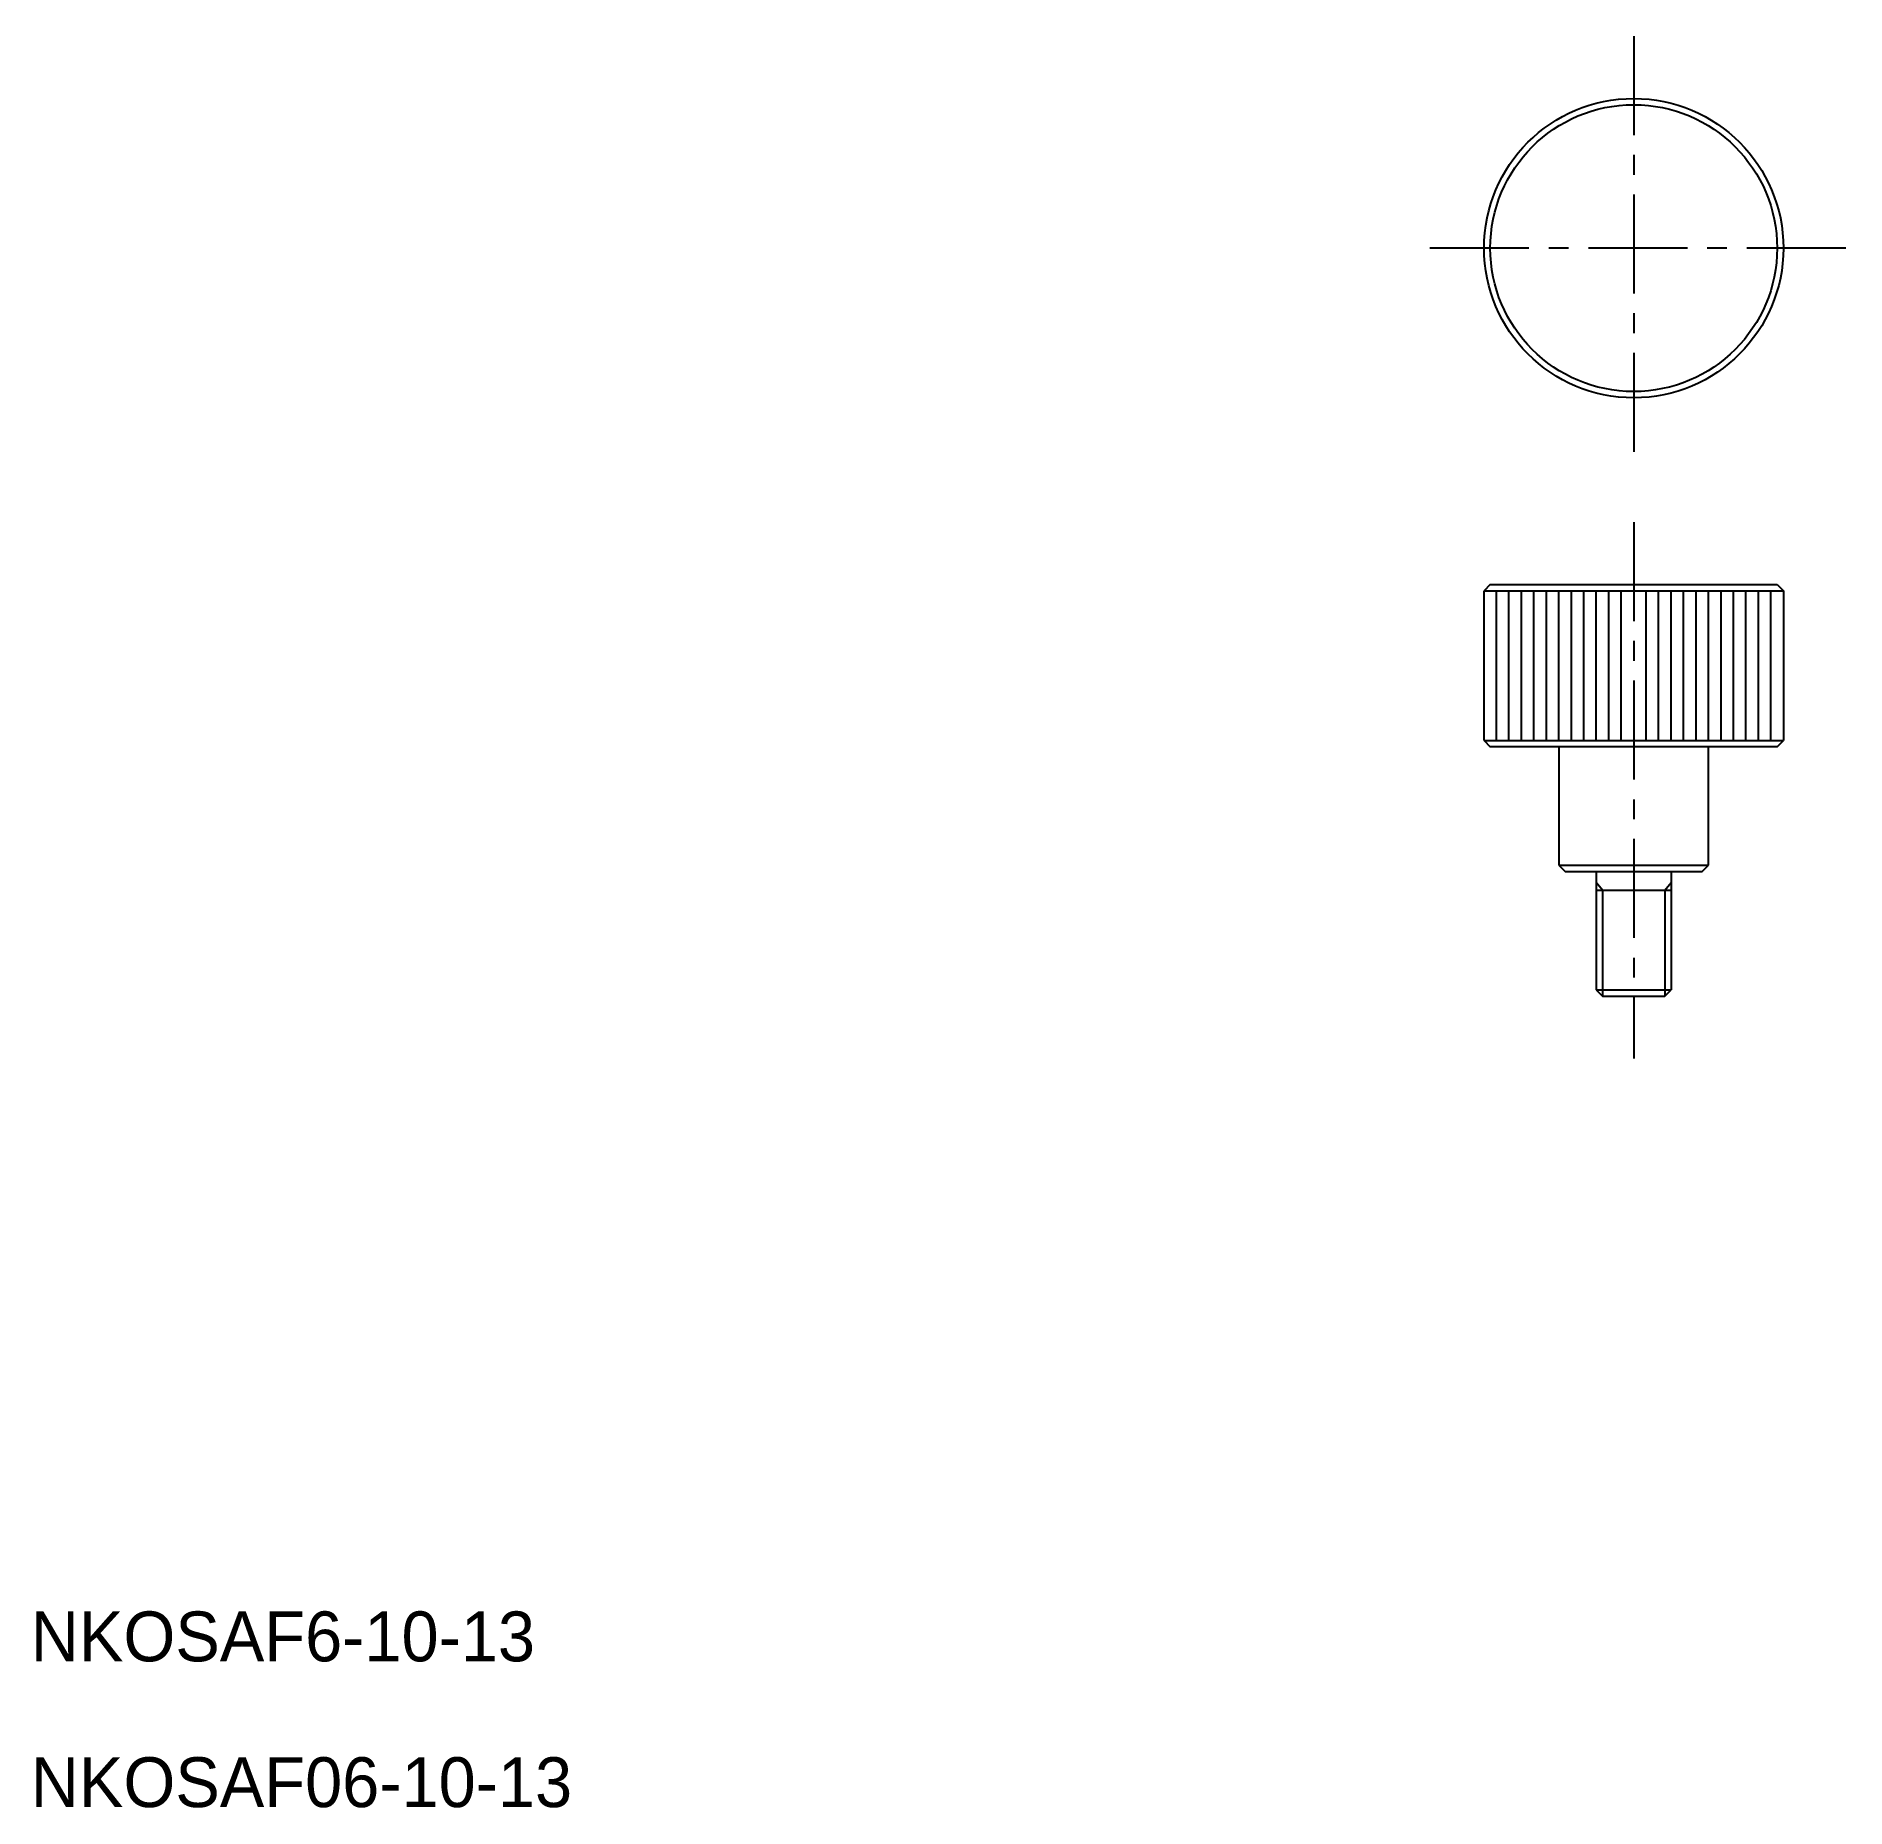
# Model space of a CAD drawing. Extents: x 22 to 167, y 15 to 157.
import ezdxf

# ---------------------------------------------------------------- set-up
doc = ezdxf.new("R2010")
doc.units = 0
doc.header["$LTSCALE"] = 0.25
doc.linetypes.add('CENTER', pattern=[50.8, 31.75, -6.35, 6.35, -6.35])
doc.layers.get('0').update_dxf_attribs({"linetype": 'CONTINUOUS'})
doc.layers.add('CENTER', color=1, linetype='CENTER')

msp = doc.modelspace()

# ---------------------------------------------------------------- linework, layer by layer
at = {"linetype": 'CONTINUOUS'}
for p, q in [((138.81, 113.17), (138.31, 112.67)), ((138.81, 113.17), (161.81, 113.17)), ((161.81, 113.17), (162.31, 112.67)), ((138.31, 112.67), (162.31, 112.67)), ((138.31, 100.67), (138.31, 112.67)), ((139.31, 100.67), (139.31, 112.67)), ((140.31, 100.67), (140.31, 112.67)), ((141.31, 100.67), (141.31, 112.67)), ((142.31, 100.67), (142.31, 112.67)), ((143.31, 100.67), (143.31, 112.67)), ((144.31, 100.67), (144.31, 112.67)), ((145.31, 100.67), (145.31, 112.67)), ((146.31, 100.67), (146.31, 112.67)), ((147.31, 100.67), (147.31, 112.67)), ((148.31, 100.67), (148.31, 112.67)), ((149.31, 100.67), (149.31, 112.67)), ((151.31, 100.67), (151.31, 112.67)), ((152.31, 100.67), (152.31, 112.67)), ((153.31, 100.67), (153.31, 112.67)), ((154.31, 100.67), (154.31, 112.67)), ((155.31, 100.67), (155.31, 112.67)), ((156.31, 100.67), (156.31, 112.67)), ((157.31, 100.67), (157.31, 112.67)), ((158.31, 100.67), (158.31, 112.67)), ((159.31, 100.67), (159.31, 112.67)), ((160.31, 100.67), (160.31, 112.67)), ((161.31, 100.67), (161.31, 112.67)), ((162.31, 112.67), (162.31, 100.67)), ((138.31, 100.67), (162.31, 100.67)), ((138.31, 100.67), (138.81, 100.17)), ((161.81, 100.17), (138.81, 100.17)), ((144.31, 100.17), (144.31, 90.67)), ((156.31, 90.67), (156.31, 100.17)), ((161.81, 100.17), (162.31, 100.67)), ((144.31, 90.67), (156.31, 90.67)), ((144.31, 90.67), (144.81, 90.17)), ((144.81, 90.17), (155.81, 90.17)), ((147.31, 90.17), (147.31, 80.67)), ((153.31, 90.17), (153.31, 80.67)), ((155.81, 90.17), (156.31, 90.67)), ((147.31, 88.67), (153.31, 88.67)), ((147.31, 80.67), (153.31, 80.67)), ((147.31, 80.67), (147.81, 80.17)), ((147.81, 80.17), (152.81, 80.17)), ((152.81, 80.17), (153.31, 80.67))]:
    msp.add_line(p, q, dxfattribs=at)
for p, q in [((147.31, 90.67), (147.31, 90.67)), ((150.31, 90.67), (150.31, 90.67))]:
    msp.add_line(p, q)
at = {"color": 3, "linetype": 'CONTINUOUS'}
for p, q in [((147.81, 88.67), (147.31, 89.27)), ((147.81, 88.67), (147.81, 80.17)), ((152.81, 88.67), (153.31, 89.27)), ((152.81, 88.67), (152.81, 80.17))]:
    msp.add_line(p, q, dxfattribs=at)
at = {"linetype": 'CONTINUOUS'}
for radius in [12, 11.5]:
    msp.add_circle((150.31, 140.15), radius, dxfattribs=at)
at = {"layer": 'CENTER', "color": 1, "linetype": 'CENTER'}
for p, q in [((150.31, 157.15), (150.31, 123.15)), ((167.31, 140.15), (133.31, 140.15)), ((150.31, 118.17), (150.31, 75.17))]:
    msp.add_line(p, q, dxfattribs=at)

# ---------------------------------------------------------------- texts
for s, p in [('NKOSAF6-10-13', (21.8, 26.82)), ('NKOSAF06-10-13', (21.8, 15.13))]:
    msp.add_text(s, height=4).set_placement(p)

doc.saveas('drawing.dxf')
